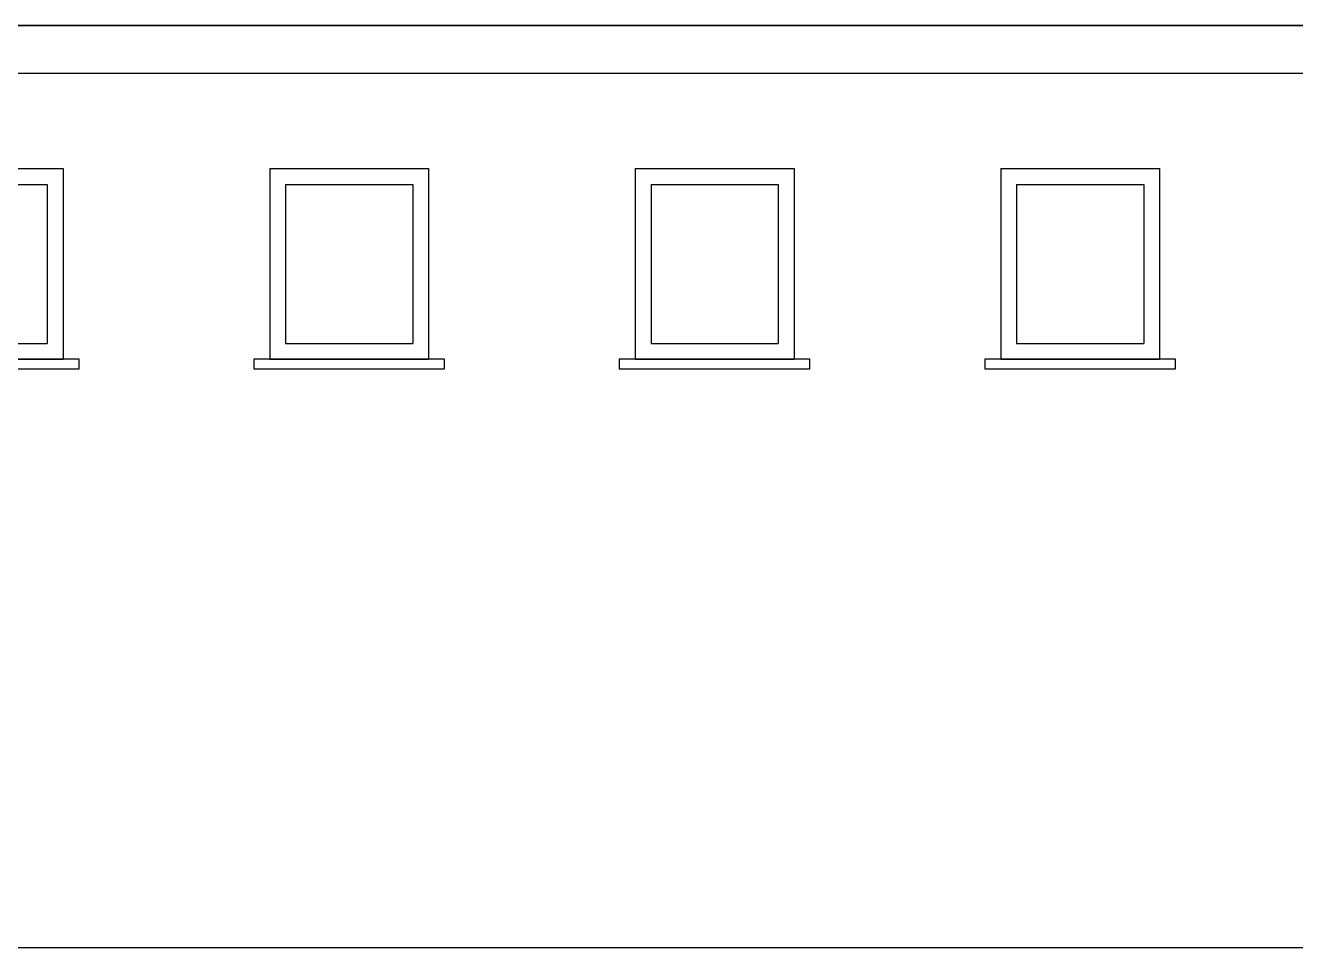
# Model space of a CAD drawing. Header units: millimetres. Extents: x -255 to 41745, y 236 to 29936.
# Drawn here: x 25561 to 29557, y 22031 to 24931 of the extents above; entities that cross this region are included whole.
import ezdxf

# ---------------------------------------------------------------- set-up
doc = ezdxf.new("R2010")
doc.units = ezdxf.units.MM
doc.layers.add('CALIDADES', color=7, linetype='Continuous')
doc.layers.add('CARPINTERIA', color=3, linetype='Continuous')

msp = doc.modelspace()

# ---------------------------------------------------------------- linework, layer by layer
at = {"layer": 'CALIDADES'}
for p, q in [((38673.2, 24930.6), (21035.4, 24930.6)), ((21091.5, 24930.6), (38617.1, 24930.6)), ((21091.5, 24780.6), (38617.1, 24780.6)), ((20229.3, 22030.6), (39479.3, 22030.6))]:
    msp.add_line(p, q, dxfattribs=at)
for points in [[(25129.3, 23880.6), (25129.3, 23850.6), (25729.3, 23850.6), (25729.3, 23880.6)], [(26279.3, 23880.6), (26279.3, 23850.6), (26879.3, 23850.6), (26879.3, 23880.6)], [(27429.3, 23880.6), (27429.3, 23850.6), (28029.3, 23850.6), (28029.3, 23880.6)], [(28579.3, 23880.6), (28579.3, 23850.6), (29179.3, 23850.6), (29179.3, 23880.6)]]:
    msp.add_lwpolyline(points, close=True, dxfattribs=at)
at = {"layer": 'CARPINTERIA'}
for p, q in [((25179.3, 24480.6), (25679.3, 24480.6)), ((25679.3, 24480.6), (25679.3, 23880.6)), ((26329.3, 24480.6), (26329.3, 23880.6)), ((26329.3, 24480.6), (26829.3, 24480.6)), ((26829.3, 24480.6), (26829.3, 23880.6)), ((27479.3, 24480.6), (27479.3, 23880.6)), ((27479.3, 24480.6), (27979.3, 24480.6)), ((27979.3, 24480.6), (27979.3, 23880.6)), ((28629.3, 24480.6), (28629.3, 23880.6)), ((28629.3, 24480.6), (29129.3, 24480.6)), ((29129.3, 24480.6), (29129.3, 23880.6)), ((25229.3, 24430.6), (25629.3, 24430.6)), ((25629.3, 24430.6), (25629.3, 23930.6)), ((26379.3, 24430.6), (26779.3, 24430.6)), ((26379.3, 24430.6), (26379.3, 23930.6)), ((26779.3, 24430.6), (26779.3, 23930.6)), ((27529.3, 24430.6), (27929.3, 24430.6)), ((27529.3, 24430.6), (27529.3, 23930.6)), ((27929.3, 24430.6), (27929.3, 23930.6)), ((28679.3, 24430.6), (29079.3, 24430.6)), ((28679.3, 24430.6), (28679.3, 23930.6)), ((29079.3, 24430.6), (29079.3, 23930.6)), ((25229.3, 23930.6), (25629.3, 23930.6)), ((26379.3, 23930.6), (26779.3, 23930.6)), ((27529.3, 23930.6), (27929.3, 23930.6)), ((28679.3, 23930.6), (29079.3, 23930.6)), ((25179.3, 23880.6), (25679.3, 23880.6)), ((26329.3, 23880.6), (26829.3, 23880.6)), ((27479.3, 23880.6), (27979.3, 23880.6)), ((28629.3, 23880.6), (29129.3, 23880.6))]:
    msp.add_line(p, q, dxfattribs=at)

doc.saveas('drawing.dxf')
